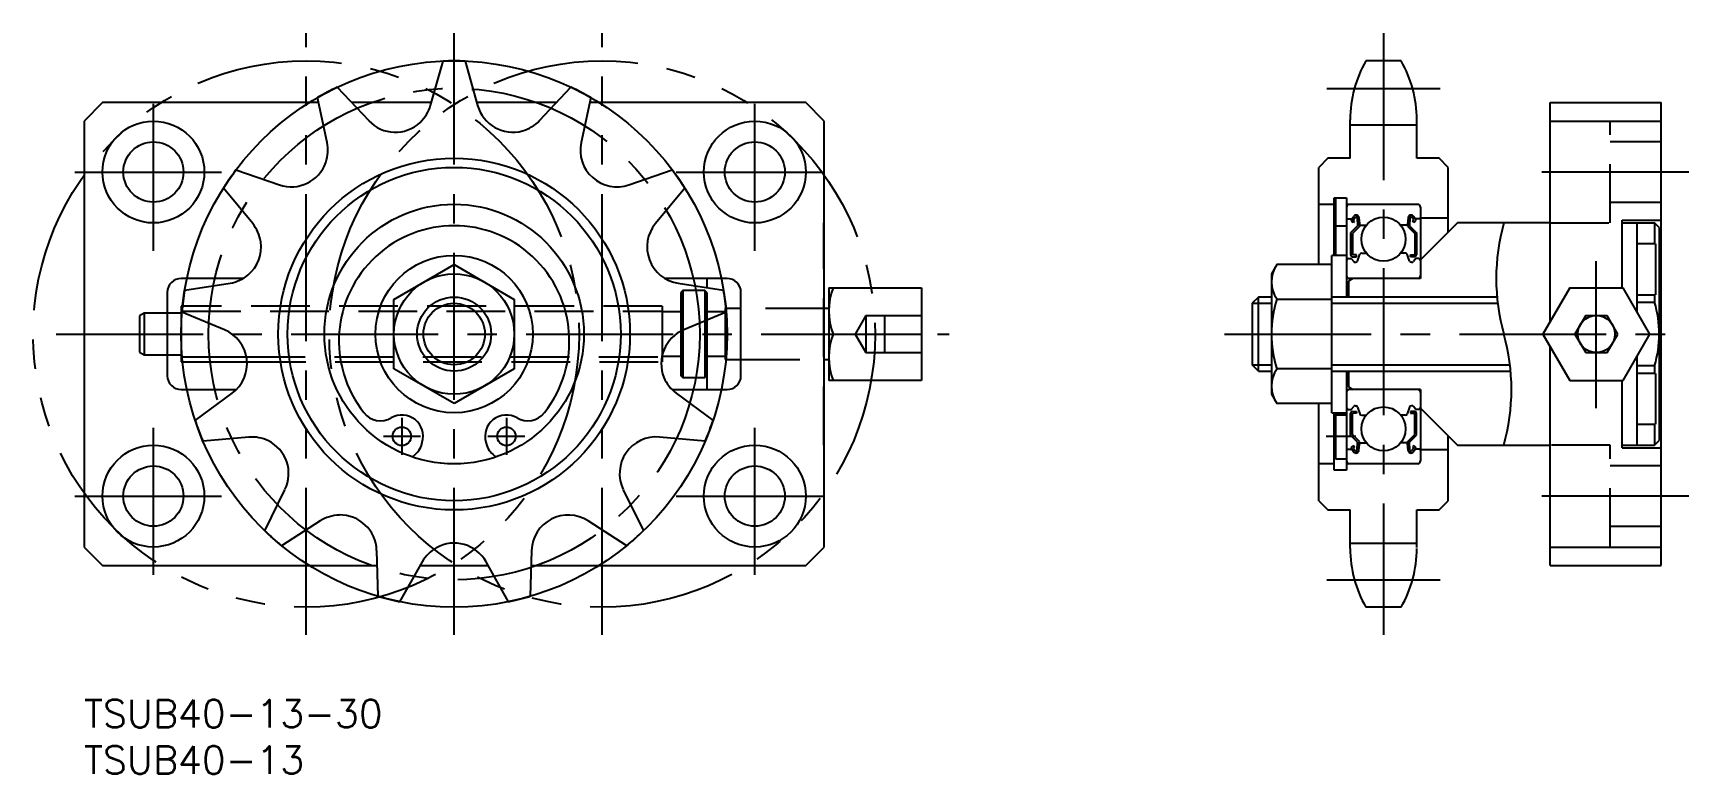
# Model space of a CAD drawing. Extents: x -6 to 173, y -8 to 72.
import ezdxf

# ---------------------------------------------------------------- set-up
doc = ezdxf.new("R2010")
doc.units = 0
doc.header["$LTSCALE"] = 0.5
for name, pattern in [('CENTER', [50.8, 31.75, -6.35, 6.35, -6.35]), ('DASHED', [19.05, 12.7, -6.35]), ('PHANTOM', [63.5, 31.75, -6.35, 6.35, -6.35, 6.35, -6.35])]:
    doc.linetypes.add(name, pattern=pattern)
for name, color, linetype in [('MSM_CENTER', 1, 'CENTER'), ('MSM_CONTINUOUS', 7, 'CONTINUOUS'), ('MSM_DASHED', 4, 'DASHED'), ('MSM_IMAGINARY', 6, 'PHANTOM'), ('MSM_NARROW', 5, 'CONTINUOUS'), ('MSM_PART_NUMBER', 7, 'CONTINUOUS')]:
    doc.layers.add(name, color=color, linetype=linetype)
doc.styles.get("Standard").update_dxf_attribs({"font": 'txt.shx', "height": 3, "bigfont": 'bigfont.shx'})

# ---------------------------------------------------------------- blocks, each defined once
blk = doc.blocks.new('*U35')
at = {"layer": 'MSM_PART_NUMBER'}
blk.add_text('TSUB40-13-30', height=3, dxfattribs=at).set_placement((0, -3))
blk = doc.blocks.new('*U36')
at = {"layer": 'MSM_PART_NUMBER'}
blk.add_text('TSUB40-13', height=3, dxfattribs=at).set_placement((0, -8))

msp = doc.modelspace()

# ---------------------------------------------------------------- linework, layer by layer
at = {"layer": 'MSM_CENTER'}
for p, q in [((40, 7), (40, 72)), ((140.44, 72), (140.44, 7)), ((7.5, 48.5), (7.5, 65.5)), ((72.5, 48.5), (72.5, 65.5)), ((134.3, 66.03), (146.58, 66.03)), ((-1, 57), (16, 57)), ((64, 57), (81, 57)), ((173.44, 57), (155.44, 57)), ((163.44, 31.5), (163.44, 47.5)), ((-3, 39.5), (93.5, 39.5)), ((123.24, 39.5), (173.44, 39.5)), ((7.5, 13.5), (7.5, 30.5)), ((34.35, 30.46), (34.35, 26.46)), ((45.65, 30.46), (45.65, 26.46)), ((72.5, 13.5), (72.5, 30.5)), ((32.35, 28.46), (36.35, 28.46)), ((43.65, 28.46), (47.65, 28.46)), ((134.24, 28.46), (137.44, 28.46)), ((-1, 22), (16, 22)), ((64, 22), (81, 22)), ((173.44, 22), (155.44, 22)), ((134.3, 12.96), (146.58, 12.96))]:
    msp.add_line(p, q, dxfattribs=at)
msp.add_circle((40, 39.5), 26.54, dxfattribs=at)
at = {"layer": 'MSM_CONTINUOUS'}
for p, q in [((37.46, 64.2), (38.8, 68.98)), ((41.2, 68.98), (42.54, 64.2)), ((142.34, 69), (138.54, 69)), ((142.34, 69), (138.54, 69)), ((2, 64.5), (0, 62.5)), ((25.35, 64.5), (2, 64.5)), ((26.28, 60.19), (25.24, 65.04)), ((27.37, 66.16), (30.77, 62.55)), ((37.55, 64.5), (28.93, 64.5)), ((51.07, 64.5), (42.45, 64.5)), ((49.23, 62.55), (52.63, 66.16)), ((54.76, 65.04), (53.72, 60.19)), ((78, 64.5), (54.65, 64.5)), ((80, 62.5), (78, 64.5)), ((158.44, 40.84), (158.44, 64.5)), ((158.44, 64.5), (170.44, 64.5)), ((170.44, 14.5), (170.44, 64.5)), ((136.84, 58.5), (136.84, 62.65)), ((144.04, 58.5), (144.04, 62.65)), ((0, 62.5), (0, 16.5)), ((80, 16.5), (80, 62.5)), ((136.84, 62.08), (144.04, 62.08)), ((158.44, 62.5), (170.44, 62.5)), ((134.44, 58.5), (133.44, 57.5)), ((133.44, 47.01), (133.44, 57.5)), ((136.84, 58.5), (134.44, 58.5)), ((146.44, 58.5), (144.04, 58.5)), ((147.44, 57.5), (146.44, 58.5)), ((147.44, 50.5), (147.44, 57.5)), ((16.42, 57.23), (21.11, 55.62)), ((58.89, 55.62), (63.58, 57.23)), ((18.23, 51.44), (15.06, 55.25)), ((64.94, 55.25), (61.77, 51.44)), ((135.09, 54.2, -0.7), (136.44, 54.2, -0.7)), ((135.09, 48, -0.1), (135.09, 54.2, -0.1)), ((135.24, 54.2), (135.24, 48)), ((136.44, 54.2), (136.44, 43.5)), ((135.09, 53.5, -0.7), (133.44, 53.5, -0.7)), ((144.14, 53.5), (136.44, 53.5)), ((136.54, 51.95), (137, 51.95)), ((137, 51.95), (137.25, 52.25)), ((137.16, 51.82), (137.41, 52.12)), ((137.58, 52.06), (137.63, 51.18)), ((137.78, 52.08), (137.85, 51.34)), ((143.1, 52.08), (143.04, 51.34)), ((143.3, 52.06), (143.26, 51.18)), ((143.73, 51.82), (143.48, 52.12)), ((143.88, 51.95), (143.63, 52.25)), ((144.34, 51.95), (143.88, 51.95)), ((144.44, 53.2), (144.44, 45.5)), ((147.44, 52), (144.44, 52)), ((135.24, 51.2, -0.7), (136.44, 51.2, -0.7)), ((137.63, 51.18), (136.88, 50.43)), ((136.88, 50.43), (136.88, 48.05)), ((137.18, 51.54), (137.03, 51.67)), ((137.83, 51.1), (137.08, 50.35)), ((137.08, 50.35), (137.08, 48.05)), ((137.31, 51.69), (137.16, 51.82)), ((137.18, 51.54), (137.31, 51.69)), ((137.83, 51.57), (137.83, 51.1)), ((137.95, 51.25), (138.59, 51.25)), ((142.94, 51.25), (142.29, 51.25)), ((143.06, 51.57), (143.06, 51.1)), ((143.06, 51.1), (143.81, 50.35)), ((143.26, 51.18), (144.01, 50.43)), ((143.58, 51.69), (143.73, 51.82)), ((143.71, 51.54), (143.58, 51.69)), ((143.71, 51.54), (143.86, 51.67)), ((143.81, 50.35), (143.81, 48.05)), ((144.01, 50.43), (144.01, 48.05)), ((148.44, 51.5), (144.44, 47.5)), ((158.44, 51.5), (148.44, 51.5)), ((166.24, 44.5), (166.24, 51.8)), ((166.24, 51.8), (170.44, 51.8)), ((166.24, 51.5), (169.74, 51.5)), ((167.84, 41.88), (167.84, 51.5)), ((170.24, 51), (169.74, 51.5)), ((169.74, 51.5), (169.74, 49.25)), ((170.24, 51), (170.24, 28)), ((169.84, 49.25), (167.84, 49.25)), ((169.84, 49.25), (169.84, 43.75)), ((33.5, 43.25), (40, 47.01)), ((40, 47.01), (46.5, 43.25)), ((128.92, 47.01), (128.34, 46)), ((134.84, 47.01), (128.92, 47.01)), ((134.84, 31), (134.84, 48)), ((136.44, 48), (134.84, 48)), ((136.64, 47.65), (136.94, 47.65)), ((136.94, 47.65), (137.22, 47.32)), ((137.53, 48.05), (137.08, 48.05)), ((137.08, 47.85), (137.53, 47.85)), ((137.37, 47.25), (137.44, 47.25)), ((137.53, 47.85), (137.53, 48.05)), ((137.62, 47.38), (137.89, 48.12)), ((138.08, 48.25), (138.59, 48.25)), ((142.81, 48.25), (142.29, 48.25)), ((143.26, 47.38), (142.99, 48.12)), ((143.36, 48.05), (143.81, 48.05)), ((143.36, 47.85), (143.36, 48.05)), ((143.81, 47.85), (143.36, 47.85)), ((143.51, 47.25), (143.45, 47.25)), ((143.94, 47.65), (143.67, 47.32)), ((144.24, 47.65), (143.94, 47.65)), ((17.18, 45.5), (10.5, 45.5)), ((10.88, 44.25), (15.79, 44.99)), ((69.5, 45.5), (62.8, 45.5)), ((64.21, 44.99), (69.12, 44.25)), ((67.3, 45.5), (67.3, 44.52)), ((128.34, 46), (128.34, 33)), ((137.14, 45.5), (136.64, 45.21)), ((136.64, 45.21), (136.64, 43.5)), ((144.44, 45.5), (136.74, 45.5)), ((9, 44), (9, 35)), ((33.5, 35.75), (33.5, 43.25)), ((46.5, 43.25), (46.5, 35.75)), ((71, 35), (71, 44)), ((80.5, 44.5), (80.5, 34.5)), ((80.5, 44.5), (90.5, 44.5)), ((90.5, 44.5), (90.5, 34.5)), ((126.92, 43.5), (126.24, 42.82)), ((128.34, 43.5), (126.92, 43.5)), ((126.92, 35.5), (126.92, 43.5)), ((134.84, 43.25), (128.92, 43.25)), ((152.7, 43.5), (134.84, 43.5)), ((160.56, 44.5), (157.67, 39.5)), ((160.56, 44.5), (166.33, 44.5)), ((169.22, 39.5), (166.33, 44.5)), ((167.84, 43.75), (169.84, 43.75)), ((169.74, 43.75), (169.74, 42.93)), ((10.5, 41.75), (9, 41.75)), ((10.65, 42.5), (10.5, 42.5)), ((10.5, 42.5), (10.5, 36.5)), ((15.18, 39.96), (10.59, 41.86)), ((69.41, 41.86), (64.82, 39.96)), ((69.3, 41.82), (69.3, 36.75)), ((71, 42.25), (69.37, 42.25)), ((80.5, 42.25), (80, 42.25)), ((126.24, 42.82), (126.24, 36.18)), ((162.29, 41.5), (161.13, 39.5)), ((162.29, 41.5), (164.6, 41.5)), ((165.75, 39.5), (164.6, 41.5)), ((167.84, 42.93), (169.74, 42.93)), ((64.5, 39.81), (64.5, 35)), ((64.7, 39.91), (64.7, 34.8)), ((67.1, 40.9), (67.1, 34.8)), ((67.3, 40.99), (67.3, 33.5)), ((80.95, 39.5), (90.5, 39.5)), ((157.67, 39.5), (160.56, 34.5)), ((161.13, 39.5), (162.29, 37.5)), ((164.6, 37.5), (165.75, 39.5)), ((166.33, 34.5), (169.22, 39.5)), ((158.44, 14.5), (158.44, 38.16)), ((9, 37.25), (10.5, 37.25)), ((10.5, 36.5), (17.61, 36.5)), ((62.39, 36.5), (62.5, 36.5)), ((62.5, 37.26), (62.5, 36.5)), ((62.5, 37.1), (64.5, 37.1)), ((67.3, 37.1), (69.3, 37.1)), ((69.3, 36.75), (71, 36.75)), ((80, 36.75), (80.5, 36.75)), ((126.92, 35.5), (126.24, 36.18)), ((162.29, 37.5), (164.6, 37.5)), ((167.84, 27.5), (167.84, 37.12)), ((169.74, 36.07), (167.84, 36.07)), ((169.74, 36.07), (169.74, 35.25)), ((40, 31.99), (33.5, 35.75)), ((46.5, 35.75), (40, 31.99)), ((64.5, 35), (64.7, 34.8)), ((64.7, 34.8), (67.1, 34.8)), ((67.1, 34.8), (67.3, 35)), ((90.5, 34.5), (80.5, 34.5)), ((126.92, 35.5), (128.34, 35.5)), ((134.84, 35.75), (128.92, 35.75)), ((134.84, 35.5), (154.18, 35.5)), ((136.44, 35.5), (136.44, 24.8)), ((136.64, 35.5), (136.64, 33.79)), ((160.56, 34.5), (166.33, 34.5)), ((166.24, 27.2), (166.24, 34.5)), ((169.84, 35.25), (167.84, 35.25)), ((169.84, 35.25), (169.84, 29.75)), ((10.5, 33.5), (16.46, 33.5)), ((12.01, 30.17), (16.01, 33.11)), ((63.56, 33.5), (69.5, 33.5)), ((63.99, 33.11), (67.99, 30.17)), ((128.34, 33), (128.92, 31.99)), ((136.64, 33.79), (137.14, 33.5)), ((144.44, 33.5), (136.74, 33.5)), ((144.44, 33.5), (144.44, 25.8)), ((134.84, 31.99), (128.92, 31.99)), ((133.44, 21.5), (133.44, 31.99)), ((134.84, 31), (136.44, 31)), ((135.09, 24.8, -0.1), (135.09, 31, -0.1)), ((135.24, 31), (135.24, 26.04)), ((135.24, 30.76, -0.7), (136.44, 30.76, -0.7)), ((136.64, 31.35), (136.94, 31.35)), ((136.88, 28.57), (136.88, 30.95)), ((136.94, 31.35), (137.22, 31.68)), ((137.08, 31.15), (137.53, 31.15)), ((137.08, 28.65), (137.08, 30.95)), ((137.53, 30.95), (137.08, 30.95)), ((137.37, 31.75), (137.44, 31.75)), ((137.53, 31.15), (137.53, 30.95)), ((137.62, 31.62), (137.89, 30.88)), ((138.08, 30.75), (138.59, 30.75)), ((142.81, 30.75), (142.29, 30.75)), ((142.68, 30.75), (142.68, 30.75)), ((143.26, 31.62), (142.99, 30.88)), ((143.81, 31.15), (143.36, 31.15)), ((143.36, 31.15), (143.36, 30.95)), ((143.36, 30.95), (143.81, 30.95)), ((143.51, 31.75), (143.45, 31.75)), ((143.94, 31.35), (143.67, 31.68)), ((143.81, 28.65), (143.81, 30.95)), ((144.24, 31.35), (143.94, 31.35)), ((144.01, 28.57), (144.01, 30.95)), ((144.44, 31.5), (148.44, 27.5)), ((137.83, 27.9), (137.08, 28.65)), ((143.06, 27.9), (143.81, 28.65)), ((167.84, 29.75), (169.84, 29.75)), ((169.74, 29.75), (169.74, 27.5)), ((17.81, 28.37), (12.87, 27.92)), ((36.46, 27.47), (36.56, 27.81)), ((43.44, 27.81), (43.54, 27.47)), ((67.13, 27.92), (62.19, 28.37)), ((136.54, 27.05), (137, 27.05)), ((137.63, 27.82), (136.88, 28.57)), ((137, 27.05), (137.25, 26.75)), ((137.18, 27.46), (137.03, 27.33)), ((137.31, 27.31), (137.16, 27.18)), ((137.16, 27.18), (137.41, 26.88)), ((137.18, 27.46), (137.31, 27.31)), ((137.58, 26.94), (137.63, 27.82)), ((137.78, 26.92), (137.85, 27.66)), ((137.83, 27.43), (137.83, 27.9)), ((137.95, 27.75), (138.59, 27.75)), ((142.94, 27.75), (142.29, 27.75)), ((143.1, 26.92), (143.04, 27.66)), ((143.06, 27.43), (143.06, 27.9)), ((143.26, 27.82), (144.01, 28.57)), ((143.3, 26.94), (143.26, 27.82)), ((143.73, 27.18), (143.48, 26.88)), ((143.71, 27.46), (143.58, 27.31)), ((143.58, 27.31), (143.73, 27.18)), ((143.88, 27.05), (143.63, 26.75)), ((143.71, 27.46), (143.86, 27.33)), ((144.34, 27.05), (143.88, 27.05)), ((147.44, 27), (144.44, 27)), ((147.44, 21.5), (147.44, 28.5)), ((148.44, 27.5), (158.44, 27.5)), ((166.24, 27.5), (169.74, 27.5)), ((166.24, 27.2), (170.44, 27.2)), ((169.74, 27.5), (170.24, 28)), ((135.09, 25.5, -0.7), (133.44, 25.5, -0.7)), ((135.24, 26.04, -0.7), (136.44, 26.04, -0.7)), ((144.14, 25.5), (136.44, 25.5)), ((136.44, 24.8, -0.7), (135.09, 24.8, -0.7)), ((19.55, 18.23), (21.72, 22.69)), ((58.28, 22.69), (60.45, 18.23)), ((133.44, 21.5), (134.44, 20.5)), ((146.44, 20.5), (147.44, 21.5)), ((134.44, 20.5), (136.84, 20.5)), ((136.84, 16.35), (136.84, 20.5)), ((144.04, 20.5), (146.44, 20.5)), ((144.04, 16.43), (144.04, 20.5)), ((25.52, 19.33), (21.35, 16.64)), ((58.65, 16.64), (54.48, 19.33)), ((0, 16.5), (2, 14.5)), ((31.78, 11.17), (31.63, 16.13)), ((48.37, 16.13), (48.22, 11.17)), ((78, 14.5), (80, 16.5)), ((136.84, 16.93), (144.04, 16.93)), ((158.44, 16.5), (170.44, 16.5)), ((2, 14.5), (31.68, 14.5)), ((36.55, 14.91), (34.11, 10.59)), ((36.32, 14.5), (43.68, 14.5)), ((45.89, 10.59), (43.45, 14.91)), ((48.32, 14.5), (78, 14.5)), ((158.44, 14.5), (170.44, 14.5)), ((142.34, 10), (138.54, 10)), ((142.34, 10), (138.54, 10))]:
    msp.add_line(p, q, dxfattribs=at)
for centre, radius in [((7.5, 57), 5.5), ((72.5, 57), 5.5), ((7.5, 57), 3.25), ((72.5, 57), 3.25), ((40, 39.5), 19), ((40, 39.5), 18), ((40, 39.5), 14.02), ((140.44, 49.75), 2.38), ((40, 39.5), 8.5), ((40, 39.5), 6.5), ((40, 39.5), 4), ((163.44, 39.5), 2), ((140.44, 29.25), 2.38), ((34.35, 28.46), 1), ((45.65, 28.46), 1), ((7.5, 22), 5.5), ((72.5, 22), 5.5), ((7.5, 22), 3.25), ((72.5, 22), 3.25)]:
    msp.add_circle(centre, radius, dxfattribs=at)
for centre, radius, start, end in [((40, 39.5), 29.5, 87.6649, 92.3351), ((149.54, 62.65), 12.7, 150, 180), ((131.34, 62.65), 12.7, 0, 30), ((40, 39.5), 29.5, 115.3572, 120.0274), ((40, 39.5), 29.5, 59.9726, 64.6428), ((33.3, 65.48), 4.35, 314.269, 342.9325), ((46.35, 65.26), 3.96, 195.606, 285.1151), ((33.65, 65.26), 3.96, 223.2983, 312.8074), ((46.14, 65.61), 4.35, 286.5765, 315.2404), ((22, 59.39), 4.35, 341.9613, 10.6248), ((57.6, 59.36), 3.96, 167.9137, 289.0094), ((22.4, 59.36), 3.96, 250.9906, 340.4997), ((40, 39.5), 29.5, 143.0495, 147.7198), ((40, 39.5), 29.5, 32.2802, 36.9505), ((136.74, 53.2), 0.3, 90, 180), ((136.54, 52.05), 0.1, 180, 270), ((137.16, 51.82), 0.2, 140.002, 230.0863), ((137.48, 52.05), 0.3, 4.9968, 140.002), ((137.48, 52.06), 0.1, 2.8198, 140.0022), ((143.4, 52.05), 0.3, 39.998, 175.0032), ((143.4, 52.06), 0.1, 39.9978, 177.1802), ((143.73, 51.82), 0.2, 309.9137, 39.998), ((144.14, 53.2), 0.3, 0, 90), ((144.34, 52.05), 0.1, 270, 0), ((14.82, 48.74), 4.35, 9.6535, 38.3172), ((40, 38.75), 12.45, 321.589, 218.411), ((64.81, 48.91), 3.96, 140.2213, 261.3171), ((137.95, 51.35), 0.1, 184.9968, 269.9991), ((142.94, 51.35), 0.1, 270.0009, 355.0032), ((15.19, 48.91), 3.96, 310.2695, 8.192), ((131.67, 45.13), 3.32, 145.6158, 214.3842), ((136.64, 47.45), 0.2, 90, 180), ((137.08, 48.05), 0.2, 180, 270), ((137.37, 47.45), 0.2, 219.9952, 270), ((137.44, 47.45), 0.2, 270, 339.9916), ((138.08, 48.05), 0.2, 90, 159.9916), ((142.81, 48.05), 0.2, 20.0084, 90), ((143.45, 47.45), 0.2, 200.0084, 270), ((143.51, 47.45), 0.2, 270, 320.0048), ((143.81, 48.05), 0.2, 270, 0), ((144.24, 47.45), 0.2, 0, 90), ((10.5, 44), 1.5, 90, 180), ((15, 49.31), 4.39, 280.2639, 308.6885), ((69.5, 44), 1.5, 0, 90), ((136.74, 45.8), 0.3, 180, 270), ((144.14, 45.8), 0.3, 270, 0), ((40, 39.5), 29.5, 170.7418, 175.4121), ((40, 39.5), 29.5, 4.5879, 9.2582), ((87.72, 42), 7.22, 159.7438, 200.2562), ((140.76, 39.5), 12.42, 162.412, 197.588), ((158.24, 39.5), 12, 343.4022, 16.5978), ((13.66, 36.3), 3.96, 306.3752, 67.4709), ((66.34, 36.3), 3.96, 112.529, 202.0382), ((87.72, 37), 7.22, 159.7438, 200.2562), ((10.5, 35), 1.5, 180, 270), ((66.66, 36.55), 4.35, 203.4994, 232.1635), ((69.5, 35), 1.5, 270, 0), ((131.67, 33.87), 3.32, 145.6158, 214.3842), ((136.74, 33.2), 0.3, 90, 180), ((144.14, 33.2), 0.3, 0, 90), ((32.05, 32.44), 2.3, 218.411, 300.0471), ((34.35, 28.46), 2.3, 343.5829, 120.0471), ((45.65, 28.46), 2.3, 59.9529, 196.4171), ((47.95, 32.44), 2.3, 239.9529, 321.589), ((136.64, 31.55), 0.2, 180, 270), ((137.08, 30.95), 0.2, 90, 180), ((137.37, 31.55), 0.2, 90, 140.0048), ((137.44, 31.55), 0.2, 20.0084, 90), ((138.08, 30.95), 0.2, 200.0084, 270), ((142.81, 30.95), 0.2, 270, 339.9916), ((143.45, 31.55), 0.2, 90, 159.9916), ((143.51, 31.55), 0.2, 39.9952, 90), ((143.81, 30.95), 0.2, 0, 90), ((144.24, 31.55), 0.2, 270, 0), ((40, 39.5), 29.5, 198.4341, 203.1044), ((40, 39.5), 29.5, 336.8956, 341.5659), ((18.09, 24.03), 4.35, 65.0382, 93.7017), ((18.16, 24.43), 3.96, 334.0675, 63.5766), ((34.54, 28.04), 2, 297.3274, 343.5829), ((45.46, 28.04), 2, 196.4171, 242.6726), ((61.84, 24.43), 3.96, 84.8367, 205.9325), ((136.54, 26.95), 0.1, 90, 180), ((137.16, 27.18), 0.2, 129.9137, 219.998), ((137.48, 26.95), 0.3, 219.998, 355.0032), ((137.48, 26.94), 0.1, 219.9978, 357.1802), ((137.95, 27.65), 0.1, 90.0009, 175.0032), ((142.94, 27.65), 0.1, 4.9968, 89.9991), ((143.4, 26.95), 0.3, 184.9968, 320.002), ((143.4, 26.94), 0.1, 182.8198, 320.0022), ((143.73, 27.18), 0.2, 320.002, 50.0863), ((144.34, 26.95), 0.1, 0, 90), ((136.74, 25.8), 0.3, 180, 270), ((144.14, 25.8), 0.3, 270, 0), ((27.79, 15.61), 4.35, 92.7304, 121.3941), ((27.67, 16), 3.96, 1.7598, 91.269), ((52.33, 16), 3.96, 57.1444, 178.2402), ((40, 39.5), 29.5, 226.1264, 230.7967), ((40, 39.5), 29.5, 309.2033, 313.8736), ((40.29, 12.68), 4.35, 120.4228, 149.0864), ((40, 12.96), 3.96, 29.4521, 118.9613), ((149.54, 16.35), 12.7, 180, 210), ((131.34, 16.35), 12.7, 330, 0), ((40, 39.5), 29.5, 253.8187, 258.489), ((40, 39.5), 29.5, 281.511, 286.1813)]:
    msp.add_arc(centre, radius, start, end, dxfattribs=at)
at = {"layer": 'MSM_DASHED'}
for p, q in [((164.94, 51.5), (164.94, 62.5)), ((170.44, 60.25), (164.94, 60.25)), ((164.94, 53.75), (170.44, 53.75)), ((79.95, 27.5), (79.95, 51.5)), ((158.44, 51.5), (164.94, 51.5)), ((64.7, 44.2), (64.5, 44)), ((64.5, 44), (64.5, 39.81)), ((67.1, 44.2), (64.7, 44.2)), ((64.7, 44.2), (64.7, 39.91)), ((67.3, 44), (67.1, 44.2)), ((67.1, 44.2), (67.1, 40.9)), ((67.3, 44), (67.3, 40.99)), ((6.5, 41.75), (6, 41.46)), ((6, 41.46), (6, 37.54)), ((9, 41.75), (6.5, 41.75)), ((6.5, 41.75), (6.5, 37.25)), ((10.6, 41.96), (62.5, 41.96)), ((62.5, 42.5), (10.65, 42.5)), ((62.5, 42.5), (62.5, 37.26)), ((64.5, 41.9), (62.5, 41.9)), ((69.3, 41.9), (67.3, 41.9)), ((69.37, 42.25), (69.3, 42.25)), ((69.3, 42.25), (69.3, 41.82)), ((80, 42.25), (71, 42.25)), ((84.5, 41.5), (83.35, 39.5)), ((84.5, 41.5), (90.5, 41.5)), ((84.5, 41.5), (84.5, 37.5)), ((86.5, 41.5), (86.5, 37.5)), ((83.35, 39.5), (84.5, 37.5)), ((6, 37.54), (6.5, 37.25)), ((6.5, 37.25), (9, 37.25)), ((17.55, 37.04), (62.45, 37.04)), ((17.61, 36.5), (62.39, 36.5)), ((71, 36.75), (80, 36.75)), ((84.5, 37.5), (90.5, 37.5)), ((164.94, 27.5), (158.44, 27.5)), ((164.94, 16.5), (164.94, 27.5)), ((170.44, 25.25), (164.94, 25.25)), ((164.94, 18.75), (170.44, 18.75))]:
    msp.add_line(p, q, dxfattribs=at)
at = {"layer": 'MSM_IMAGINARY'}
for p, q in [((24, 7), (24, 72)), ((56, 7), (56, 72))]:
    msp.add_line(p, q, dxfattribs=at)
for centre in [(24, 39.5), (56, 39.5)]:
    msp.add_circle(centre, 29.5, dxfattribs=at)
at = {"layer": 'MSM_NARROW'}
for p, q in [((10.5, 41.96), (10.6, 41.96)), ((126.24, 42.82), (128.34, 42.82)), ((134.84, 42.82), (152.78, 42.82)), ((10.5, 37.04), (17.55, 37.04)), ((62.45, 37.04), (62.5, 37.04)), ((126.24, 36.18), (128.34, 36.18)), ((134.84, 36.18), (154.11, 36.18))]:
    msp.add_line(p, q, dxfattribs=at)
for radius in [29.5, 3.32]:
    msp.add_circle((40, 39.5), radius, dxfattribs=at)
for centre, start, end in [((174.73, 45.5), 164.2559, 195.7441), ((132.16, 33.5), 344.2545, 15.7455)]:
    msp.add_arc(centre, 22.11, start, end, dxfattribs=at)

# ---------------------------------------------------------------- block references
at = {"layer": 'MSM_CONTINUOUS'}
for name in ['*U35', '*U36']:
    msp.add_blockref(name, (0, 0), dxfattribs=at)

doc.saveas('drawing.dxf')
